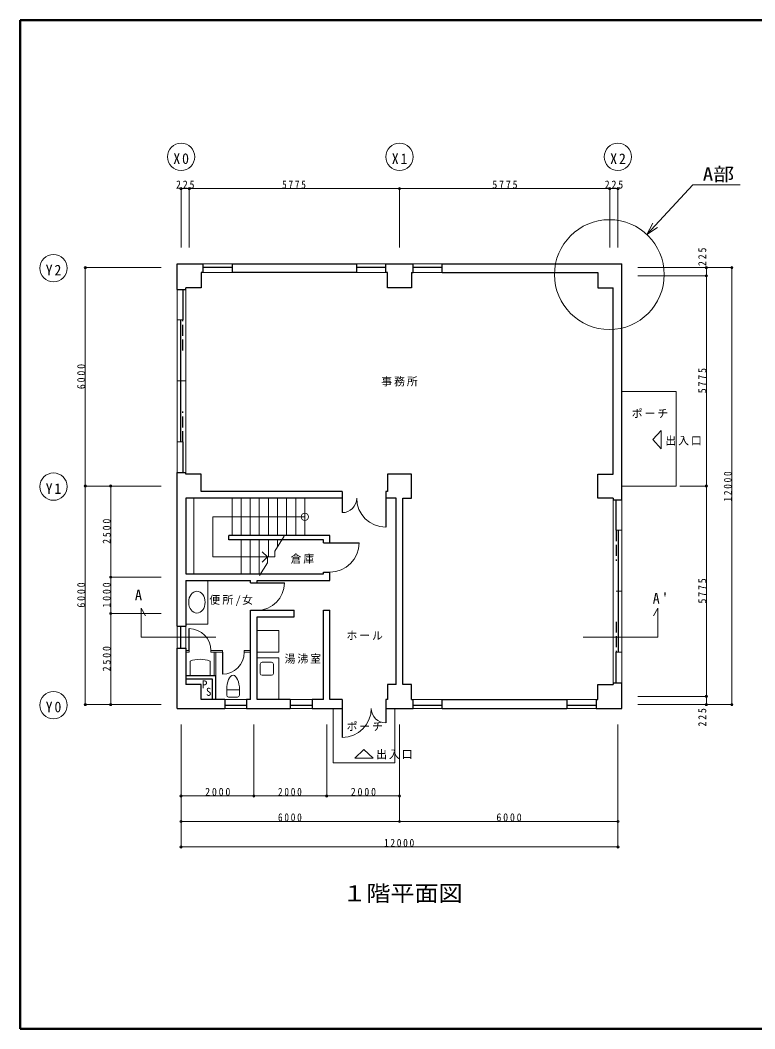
# Model space of a CAD drawing. Units: millimetres at full size, sheet at 1:100, with parts at other scales. Extents: x -20000 to 20000, y -13850 to 13850.
# Drawn here: x -20000 to 179, y -13850 to 13850 of the extents above; entities that cross this region are included whole.
import ezdxf
from ezdxf.enums import TextEntityAlignment as Align

# ---------------------------------------------------------------- set-up
doc = ezdxf.new("R2010")
doc.units = ezdxf.units.MM
doc.header["$LTSCALE"] = 100
doc.header["$PDMODE"] = 32
doc.header["$PDSIZE"] = 60
doc.linetypes.add('DASHED3', pattern=[4, 3, -1])
for name, color, linetype, lineweight in [('0-1_柱・壁', 7, 'Continuous', 25), ('0-2_中線', 5, 'Continuous', 18), ('0-3_仕上げ', 1, 'Continuous', 13), ('0-4_建具', 3, 'Continuous', 25), ('0-5_設備', 1, 'Continuous', 13), ('0-8_寸法', 1, 'Continuous', 13), ('0-F_図面枠', 2, 'Continuous', 50), ('1-3', 1, 'Continuous', 13)]:
    doc.layers.add(name, color=color, linetype=linetype, lineweight=lineweight)
doc.layers.add('0-7_文字', color=7, linetype='Continuous')
doc.styles.add('ＭＳ ゴシック', font='')
doc.styles.get('ＭＳ ゴシック').set_extended_font_data('MS Gothic')

msp = doc.modelspace()

# ---------------------------------------------------------------- linework, layer by layer
at = {"layer": '0-1_柱・壁'}
for p, q in [((-15686.2, 7160.1), (-14981.2, 7160.1)), ((-15686.2, 6455.1), (-15686.2, 7160.1)), ((-14981.2, 7160.1), (-14981.2, 6920.1)), ((-14181.2, 7160.1), (-14181.2, 6920.1)), ((-14181.2, 7160.1), (-10756.2, 7160.1)), ((-10756.2, 6920.1), (-10756.2, 7160.1)), ((-9956.2, 6920.1), (-9956.2, 7160.1)), ((-9956.2, 7160.1), (-9206.2, 7160.1)), ((-9206.2, 6920.1), (-9206.2, 7160.1)), ((-8406.2, 6920.1), (-8406.2, 7160.1)), ((-8406.2, 7160.1), (-3476.2, 7160.1)), ((-3476.2, 680.1), (-3476.2, 7160.1)), ((-14981.2, 6920.1), (-15026.2, 6920.1)), ((-10756.2, 6920.1), (-14181.2, 6920.1)), ((-9911.2, 6920.1), (-9956.2, 6920.1)), ((-9251.2, 6920.1), (-9206.2, 6920.1)), ((-8406.2, 6920.1), (-4136.2, 6920.1)), ((-15686.2, 6455.1), (-15446.2, 6455.1)), ((-15446.2, 6455.1), (-15446.2, 6500.1)), ((-3716.2, 1385.1), (-3716.2, 6500.1)), ((-15686.2, 1430.1), (-15446.2, 1430.1)), ((-15686.2, -2794.9), (-15686.2, 1430.1)), ((-15446.2, 1385.1), (-15446.2, 1430.1)), ((-11156.2, 905.1), (-15026.2, 905.1)), ((-11156.2, 905.1), (-11156.2, 725.1)), ((-9956.2, 905.1), (-9956.2, 725.1)), ((-9911.2, 905.1), (-9956.2, 905.1)), ((-11156.2, 725.1), (-15446.2, 725.1)), ((-9671.2, 725.1), (-9956.2, 725.1)), ((-9671.2, -4389.9), (-9671.2, 725.1)), ((-9491.2, -4389.9), (-9491.2, 725.1)), ((-3716.2, 725.1), (-3716.2, 680.1)), ((-3716.2, 680.1), (-3476.2, 680.1)), ((-11491.2, -304.9), (-14271.2, -304.9)), ((-14271.2, -424.9), (-14271.2, -304.9)), ((-11671.2, -424.9), (-14271.2, -424.9)), ((-11671.2, -504.9), (-11671.2, -424.9)), ((-11671.2, -504.9), (-11491.2, -504.9)), ((-11491.2, -504.9), (-11491.2, -304.9)), ((-11671.2, -1354.9), (-11671.2, -1304.9)), ((-11671.2, -1304.9), (-11491.2, -1304.9)), ((-11491.2, -1534.9), (-11491.2, -1304.9)), ((-15446.2, -1534.9), (-13671.2, -1534.9)), ((-15446.2, -1534.9), (-15446.2, -2794.9)), ((-13671.2, -1604.9), (-13671.2, -1534.9)), ((-13671.2, -1604.9), (-13491.2, -1604.9)), ((-13491.2, -1534.9), (-11491.2, -1534.9)), ((-13491.2, -1604.9), (-13491.2, -1534.9)), ((-13671.2, -4809.9), (-13671.2, -2354.9)), ((-13671.2, -2354.9), (-12471.2, -2354.9)), ((-12471.2, -2534.9), (-12471.2, -2354.9)), ((-11671.2, -4809.9), (-11671.2, -2354.9)), ((-11671.2, -2354.9), (-11491.2, -2354.9)), ((-11491.2, -4809.9), (-11491.2, -2354.9)), ((-13491.2, -4809.9), (-13491.2, -2534.9)), ((-13491.2, -2534.9), (-12471.2, -2534.9)), ((-15686.2, -2794.9), (-15446.2, -2794.9)), ((-15686.2, -3394.9), (-15446.2, -3394.9)), ((-15686.2, -5049.9), (-15686.2, -3394.9)), ((-15446.2, -3394.9), (-15446.2, -4389.9)), ((-15446.2, -4149.9), (-14621.2, -4149.9)), ((-14621.2, -4809.9), (-14621.2, -4149.9)), ((-9911.2, -4389.9), (-9911.2, -4809.9)), ((-9671.2, -4389.9), (-9911.2, -4389.9)), ((-9251.2, -4389.9), (-9491.2, -4389.9)), ((-9251.2, -4809.9), (-9251.2, -4389.9)), ((-3716.2, -4344.9), (-3476.2, -4344.9)), ((-3716.2, -4344.9), (-3716.2, -4389.9)), ((-3476.2, -5049.9), (-3476.2, -4344.9)), ((-14381.2, -4809.9), (-15026.2, -4809.9)), ((-14381.2, -4809.9), (-14381.2, -5049.9)), ((-13781.2, -4809.9), (-13781.2, -5049.9)), ((-13671.2, -4809.9), (-13781.2, -4809.9)), ((-12581.2, -4809.9), (-13491.2, -4809.9)), ((-12581.2, -4809.9), (-12581.2, -5049.9)), ((-11981.2, -4809.9), (-11981.2, -5049.9)), ((-11671.2, -4809.9), (-11981.2, -4809.9)), ((-11156.2, -4809.9), (-11491.2, -4809.9)), ((-11156.2, -4809.9), (-11156.2, -5049.9)), ((-9956.2, -4809.9), (-9956.2, -5049.9)), ((-9911.2, -4809.9), (-9956.2, -4809.9)), ((-9251.2, -4809.9), (-9206.2, -4809.9)), ((-9206.2, -5049.9), (-9206.2, -4809.9)), ((-8406.2, -5049.9), (-8406.2, -4809.9)), ((-8406.2, -4809.9), (-4981.2, -4809.9)), ((-4981.2, -4809.9), (-4981.2, -5049.9)), ((-4181.2, -4809.9), (-4181.2, -5049.9)), ((-4181.2, -4809.9), (-4136.2, -4809.9)), ((-15686.2, -5049.9), (-14381.2, -5049.9)), ((-13781.2, -5049.9), (-12581.2, -5049.9)), ((-11981.2, -5049.9), (-11156.2, -5049.9)), ((-9956.2, -5049.9), (-9206.2, -5049.9)), ((-8406.2, -5049.9), (-4981.2, -5049.9)), ((-4181.2, -5049.9), (-3476.2, -5049.9))]:
    msp.add_line(p, q, dxfattribs=at)
for points in [[(-15026.2, 6920.1), (-15026.2, 6500.1), (-15446.2, 6500.1)], [(-9251.2, 6920.1), (-9251.2, 6500.1), (-9911.2, 6500.1), (-9911.2, 6920.1)], [(-4136.2, 6920.1), (-4136.2, 6500.1), (-3716.2, 6500.1)], [(-15026.2, 905.1), (-15026.2, 1385.1), (-15446.2, 1385.1)], [(-9491.2, 725.1), (-9251.2, 725.1), (-9251.2, 1385.1), (-9911.2, 1385.1), (-9911.2, 905.1)], [(-3716.2, 725.1), (-4136.2, 725.1), (-4136.2, 1385.1), (-3716.2, 1385.1)], [(-15446.2, 725.1), (-15446.2, -1354.9), (-11671.2, -1354.9)], [(-14721.2, -4809.9), (-14721.2, -4249.9), (-15446.2, -4249.9)], [(-15026.2, -4809.9), (-15026.2, -4389.9), (-15446.2, -4389.9)], [(-4136.2, -4809.9), (-4136.2, -4389.9), (-3716.2, -4389.9)]]:
    msp.add_lwpolyline(points, dxfattribs=at)
at = {"layer": '0-2_中線'}
for p, q in [((-1981.2, 3655.1), (-3476.2, 3655.1)), ((-15226.2, -1354.9), (-15226.2, 725.1)), ((-14181.2, -304.9), (-14181.2, 725.1)), ((-13931.2, -304.9), (-13931.2, 725.1)), ((-13681.2, -304.9), (-13681.2, 725.1)), ((-13431.2, -304.9), (-13431.2, 725.1)), ((-13181.2, -304.9), (-13181.2, 725.1)), ((-12931.2, -304.9), (-12931.2, 725.1)), ((-12681.2, -304.9), (-12681.2, 725.1)), ((-12431.2, -304.9), (-12431.2, 725.1)), ((-12181.2, -304.9), (-12181.2, 725.1)), ((-13931.2, -1354.9), (-13931.2, -424.9)), ((-13681.2, -1354.9), (-13681.2, -424.9)), ((-13431.2, -1354.9), (-13431.2, -424.9)), ((-13181.2, -889.9), (-13181.2, -424.9)), ((-12931.2, -610.5), (-12931.2, -424.9)), ((-15446.2, -3459.9), (-15358.7, -3459.9)), ((-15446.2, -3509.9), (-15358.7, -3509.9)), ((-15358.7, -3459.9), (-15358.7, -3509.9)), ((-14758.7, -3459.9), (-14446.2, -3459.9)), ((-14758.7, -3459.9), (-14758.7, -3509.9)), ((-14758.7, -3509.9), (-14446.2, -3509.9)), ((-14671.2, -4149.9), (-14671.2, -3509.9)), ((-14621.2, -4149.9), (-14621.2, -3509.9)), ((-14446.2, -3459.9), (-14446.2, -3509.9)), ((-13846.2, -3459.9), (-13671.2, -3459.9)), ((-13846.2, -3459.9), (-13846.2, -3509.9)), ((-13846.2, -3509.9), (-13671.2, -3509.9)), ((-11406.2, -5049.9), (-11406.2, -6544.9)), ((-9706.2, -5049.9), (-9706.2, -6544.9)), ((-11406.2, -6544.9), (-9706.2, -6544.9))]:
    msp.add_line(p, q, dxfattribs=at)
at = {"layer": '0-2_中線', "color": 134, "lineweight": 13}
for p, q in [((-13007.2, -731.1), (-12750.5, -323.6)), ((-13207.2, -889.9), (-13348.6, -748.4)), ((-13007.2, -889.9), (-13007.2, -731.1)), ((-14703.7, -889.9), (-13207.2, -889.9)), ((-13427.4, -1398.2), (-13207.2, -1048.6)), ((-13207.2, -889.9), (-13348.6, -1031.3)), ((-13207.2, -889.9), (-13007.2, -889.9)), ((-13207.2, -889.9), (-13207.2, -1048.6))]:
    msp.add_line(p, q, dxfattribs=at)
at = {"layer": '0-2_中線'}
msp.add_lwpolyline([(-3476.2, 1055.1), (-1981.2, 1055.1), (-1981.2, 3655.1)], dxfattribs=at)
at = {"layer": '0-2_中線', "color": 134, "lineweight": 13}
msp.add_lwpolyline([(-12181.2, 210.1), (-14703.7, 210.1), (-14703.7, -889.9)], dxfattribs=at)
msp.add_circle((-12181.2, 210.1), 100, dxfattribs=at)
msp.add_arc((-11491.2, -504.9), 800, 270, 0, dxfattribs=at)
at = {"layer": '0-3_仕上げ'}
for points in [[(-2392.8, 2080.1), (-2392.8, 2580.1), (-2625.8, 2330.1)], [(-10806.2, -6412.5), (-10306.2, -6412.5), (-10556.2, -6179.5)]]:
    msp.add_lwpolyline(points, close=True, dxfattribs=at)
at = {"layer": '0-4_建具', "color": 134, "lineweight": 13}
for p, q in [((-14981.2, 7160.1), (-14181.2, 7160.1)), ((-10756.2, 7160.1), (-9956.2, 7160.1)), ((-9206.2, 7160.1), (-8406.2, 7160.1)), ((-14981.2, 6920.1), (-14181.2, 6920.1)), ((-10756.2, 6920.1), (-9956.2, 6920.1)), ((-9206.2, 6920.1), (-8406.2, 6920.1)), ((-15686.2, 1430.1), (-15686.2, 6455.1)), ((-15446.2, 6455.1), (-15446.2, 1430.1)), ((-3716.2, -4344.9), (-3716.2, 680.1)), ((-3476.2, 680.1), (-3476.2, -4344.9)), ((-15686.2, -2794.9), (-15686.2, -3394.9)), ((-15446.2, -3394.9), (-15446.2, -2794.9)), ((-14381.2, -4809.9), (-13781.2, -4809.9)), ((-12581.2, -4809.9), (-11981.2, -4809.9)), ((-9206.2, -4809.9), (-8406.2, -4809.9)), ((-4981.2, -4809.9), (-4181.2, -4809.9)), ((-14381.2, -5049.9), (-13781.2, -5049.9)), ((-12581.2, -5049.9), (-11981.2, -5049.9)), ((-9206.2, -5049.9), (-8406.2, -5049.9)), ((-4981.2, -5049.9), (-4181.2, -5049.9))]:
    msp.add_line(p, q, dxfattribs=at)
at = {"layer": '0-4_建具'}
for p, q in [((-14981.2, 7070.1), (-14181.2, 7070.1)), ((-10756.2, 7070.1), (-9956.2, 7070.1)), ((-9206.2, 7070.1), (-8406.2, 7070.1)), ((-15536.2, 6455.1), (-15536.2, 5617.6)), ((-15596.2, 5617.6), (-15596.2, 2267.6)), ((-15536.2, 2267.6), (-15536.2, 1430.1)), ((-11156.2, 725.1), (-11156.2, 325.1)), ((-9956.2, 725.1), (-9956.2, -74.9)), ((-3626.2, -157.4), (-3626.2, 680.1)), ((-3566.2, -3507.4), (-3566.2, -157.4)), ((-11491.2, -504.9), (-10691.2, -504.9)), ((-13491.2, -1604.9), (-12741.2, -1604.9)), ((-15596.2, -2794.9), (-15596.2, -3394.9)), ((-15358.7, -3459.9), (-15358.7, -2859.9)), ((-14446.2, -3509.9), (-14446.2, -4109.9)), ((-3626.2, -4344.9), (-3626.2, -3507.4)), ((-14381.2, -4959.9), (-13781.2, -4959.9)), ((-12581.2, -4959.9), (-11981.2, -4959.9)), ((-9206.2, -4959.9), (-8406.2, -4959.9)), ((-4981.2, -4959.9), (-4181.2, -4959.9)), ((-11156.2, -5049.9), (-11156.2, -5849.9)), ((-9956.2, -5049.9), (-9956.2, -5449.9))]:
    msp.add_line(p, q, dxfattribs=at)
at = {"layer": '0-4_建具', "color": 5, "lineweight": 18}
for p, q in [((-15686.2, 5617.6), (-15536.2, 5617.6)), ((-15686.2, 3942.6), (-15446.2, 3942.6)), ((-15686.2, 2267.6), (-15536.2, 2267.6)), ((-3476.2, -157.4), (-3626.2, -157.4)), ((-3476.2, -1832.4), (-3626.2, -1832.4)), ((-3476.2, -3507.4), (-3626.2, -3507.4))]:
    msp.add_line(p, q, dxfattribs=at)
at = {"layer": '0-4_建具', "linetype": 'DASHED3'}
for p, q in [((-15536.2, 4780.1), (-15536.2, 5617.6)), ((-15536.2, 2267.6), (-15536.2, 3105.1)), ((-3626.2, -157.4), (-3626.2, -994.9)), ((-3626.2, -2669.9), (-3626.2, -3507.4))]:
    msp.add_line(p, q, dxfattribs=at)
at = {"layer": '0-4_建具', "color": 5, "lineweight": 18}
for centre, radius, start, end in [((-11156.2, 725.1), 400, 270, 0), ((-9956.2, 725.1), 800, 180, 270), ((-13491.2, -1604.9), 750, 270, 0), ((-15358.7, -3459.9), 600, 0, 90), ((-14446.2, -3509.9), 600, 270, 0), ((-11156.2, -5049.9), 800, 270, 0), ((-9956.2, -5049.9), 400, 180, 270)]:
    msp.add_arc(centre, radius, start, end, dxfattribs=at)
at = {"layer": '0-5_設備'}
for p, q in [((-14846.2, -1534.9), (-14846.2, -2734.9)), ((-15446.2, -2734.9), (-14846.2, -2734.9)), ((-12891.2, -2909.9), (-13491.2, -2909.9)), ((-12891.2, -2909.9), (-12891.2, -3509.9)), ((-12891.2, -3509.9), (-13491.2, -3509.9)), ((-15333.7, -4149.9), (-15333.7, -3749.9)), ((-14783.7, -4149.9), (-14783.7, -3749.9)), ((-13404.5, -4091.1), (-13404.5, -3831.1)), ((-13094.5, -3781.1), (-13354.5, -3781.1)), ((-13044.5, -4091.1), (-13044.5, -3831.1)), ((-13354.5, -4141.1), (-13094.5, -4141.1)), ((-14326.3, -4540.3), (-13976.3, -4540.3)), ((-14326.3, -4690.3), (-14326.3, -4540.3)), ((-13976.3, -4690.3), (-13976.3, -4540.3)), ((-14026.3, -4740.3), (-14276.3, -4740.3))]:
    msp.add_line(p, q, dxfattribs=at)
msp.add_lwpolyline([(-12891.2, -4809.9), (-12891.2, -3659.9), (-13491.2, -3659.9)], dxfattribs=at)
for centre, radius, start, end in [((-15058.7, -4481.1), 781.2, 69.39031, 110.60969), ((-13354.5, -3831.1), 50, 90, 180), ((-13094.5, -3831.1), 50, 0, 90), ((-13354.5, -4091.1), 50, 180, 270), ((-13094.5, -4091.1), 50, 270, 0), ((-14276.3, -4690.3), 50, 180, 270), ((-14026.3, -4690.3), 50, 270, 0)]:
    msp.add_arc(centre, radius, start, end, dxfattribs=at)
msp.add_ellipse((-15146.2, -2134.9), major_axis=(0, 300), ratio=0.75, dxfattribs=at)
msp.add_ellipse((-14151.3, -4540.3), major_axis=(0, 400), ratio=0.4375, start_param=4.712389, end_param=7.8539816, dxfattribs=at)
at = {"layer": '0-8_寸法'}
for p, q in [((-15581.2, 9222.9), (-15356.2, 9222.9)), ((-15581.2, 9222.9), (-15581.2, 7605.1)), ((-15356.2, 9222.9), (-15356.2, 7605.1)), ((-15356.2, 9222.9), (-9581.2, 9222.9)), ((-9581.2, 9222.9), (-9581.2, 7605.1)), ((-9581.2, 9222.9), (-3806.2, 9222.9)), ((-3806.2, 9222.9), (-3806.2, 7605.1)), ((-3806.2, 9222.9), (-3581.2, 9222.9)), ((-3581.2, 9222.9), (-3581.2, 7605.1)), ((-18211.5, 1055.1), (-18211.5, 7055.1)), ((-18211.5, 7055.1), (-16131.2, 7055.1)), ((-1152.1, 7055.1), (-3031.2, 7055.1)), ((-452.1, 7055.1), (-3031.2, 7055.1)), ((-1152.1, 6830.1), (-1152.1, 7055.1)), ((-452.1, -4944.9), (-452.1, 7055.1)), ((-1152.1, 6830.1), (-3031.2, 6830.1)), ((-1152.1, 1055.1), (-1152.1, 6830.1)), ((-18211.5, -4944.9), (-18211.5, 1055.1)), ((-18211.5, 1055.1), (-16131.2, 1055.1)), ((-17511.5, -1444.9), (-17511.5, 1055.1)), ((-17511.5, 1055.1), (-16131.2, 1055.1)), ((-1152.1, 1055.1), (-1881.2, 1055.1)), ((-1152.1, -4719.9), (-1152.1, 1055.1)), ((-17511.5, -2444.9), (-17511.5, -1444.9)), ((-17511.5, -1444.9), (-16131.2, -1444.9)), ((-17511.5, -4944.9), (-17511.5, -2444.9)), ((-17511.5, -2444.9), (-16131.2, -2444.9)), ((-18211.5, -4944.9), (-16131.2, -4944.9)), ((-17511.5, -4944.9), (-16131.2, -4944.9)), ((-1152.1, -4719.9), (-3031.2, -4719.9)), ((-1152.1, -4944.9), (-3031.2, -4944.9)), ((-452.1, -4944.9), (-3031.2, -4944.9)), ((-1152.1, -4944.9), (-1152.1, -4719.9)), ((-15581.2, -7455.1), (-15581.2, -5494.9)), ((-15581.2, -8155.1), (-15581.2, -5494.9)), ((-15581.2, -8855.1), (-15581.2, -5494.9)), ((-13581.2, -7455.1), (-13581.2, -5494.9)), ((-11581.2, -7455.1), (-11581.2, -5494.9)), ((-9581.2, -7455.1), (-9581.2, -5494.9)), ((-9581.2, -8155.1), (-9581.2, -5494.9)), ((-3581.2, -8155.1), (-3581.2, -5494.9)), ((-3581.2, -8855.1), (-3581.2, -5494.9)), ((-15581.2, -7455.1), (-13581.2, -7455.1)), ((-13581.2, -7455.1), (-11581.2, -7455.1)), ((-11581.2, -7455.1), (-9581.2, -7455.1)), ((-15581.2, -8155.1), (-9581.2, -8155.1)), ((-9581.2, -8155.1), (-3581.2, -8155.1)), ((-15581.2, -8855.1), (-3581.2, -8855.1))]:
    msp.add_line(p, q, dxfattribs=at)
at = {"layer": '0-8_寸法', "color": 5, "lineweight": 18}
for p, q in [((-2483, -2294.9), (-2608, -2511.4)), ((-2483, -3094.9), (-2483, -2294.9)), ((-16679.4, -3094.9), (-14627.1, -3094.9)), ((-2483, -3094.9), (-4535.3, -3094.9))]:
    msp.add_line(p, q, dxfattribs=at)
msp.add_lwpolyline([(-16679.4, -3094.9), (-16679.4, -2294.9), (-16554.4, -2511.4)], dxfattribs=at)
at = {"layer": '0-8_寸法'}
for centre in [(-15581.2, 10097.9), (-9581.2, 10097.9), (-3581.2, 10097.9), (-19086.5, 7039.5), (-19086.5, 1039.5), (-19086.5, -4960.5)]:
    msp.add_circle(centre, 375, dxfattribs=at)
for p in [(-15581.2, 9222.9), (-15356.2, 9222.9), (-9581.2, 9222.9), (-3806.2, 9222.9), (-3581.2, 9222.9), (-18211.5, 7055.1), (-1152.1, 7055.1), (-452.1, 7055.1), (-1152.1, 6830.1), (-18211.5, 1055.1), (-17511.5, 1055.1), (-1152.1, 1055.1), (-17511.5, -1444.9), (-17511.5, -2444.9), (-1152.1, -4719.9), (-18211.5, -4944.9), (-17511.5, -4944.9), (-1152.1, -4944.9), (-452.1, -4944.9), (-15581.2, -7455.1), (-13581.2, -7455.1), (-11581.2, -7455.1), (-9581.2, -7455.1), (-15581.2, -8155.1), (-9581.2, -8155.1), (-3581.2, -8155.1), (-15581.2, -8855.1), (-3581.2, -8855.1)]:
    msp.add_point(p, dxfattribs=at)
at = {"layer": '0-F_図面枠'}
for p, q in [((-20000, 13850), (20000, 13850)), ((-20000, -13850), (-20000, 13850))]:
    msp.add_line(p, q, dxfattribs=at)
msp.add_lwpolyline([(20000, 13850), (20000, -13850), (-20000, -13850)], dxfattribs=at)
at = {"layer": '1-3'}
for p, q in [((-2788.8, 7966.5), (-1522, 9327.8)), ((-1522, 9327.8), (-220.8, 9327.8)), ((-2788.8, 7966.5), (-2624.8, 8275.7)), ((-2788.8, 7966.5), (-2492.2, 8152.3))]:
    msp.add_line(p, q, dxfattribs=at)
msp.add_circle((-3816.2, 6862.4), 1508.2, dxfattribs=at)

# ---------------------------------------------------------------- texts
at = {"layer": '0-7_文字', "style": 'ＭＳ ゴシック'}
for s, p in [('P', (-15006.3, -4569)), ('S', (-14896.9, -4771.4))]:
    msp.add_text(s, height=219.9, dxfattribs=at).set_placement(p, align=Align.BOTTOM_LEFT)
at = {"layer": '0-7_文字', "char_height": 219.9, "attachment_point": 7, "style": 'ＭＳ ゴシック'}
for s, insert in [('\\T1.17;事務所', (-10081.2, 3792.6)), ('\\T1.17;ポーチ', (-3202.1, 2925)), ('\\T1.17;出入口', (-2279.1, 2168.1)), ('\\T1.17;倉庫', (-12574.9, -1078.1)), ('\\T1.2;便所/女', (-14806.4, -2234.9)), ('\\T1.17;ホール', (-11039.3, -3170.2)), ('\\T1.17;湯沸室', (-12737.6, -3822.4)), ('\\T1.17;ポーチ', (-11035.2, -5671.1)), ('\\T1.17;出入口', (-10223, -6446.4))]:
    msp.add_mtext(s, dxfattribs=dict(at, insert=insert))
at = {"layer": '0-8_寸法', "color": 7, "style": 'ＭＳ ゴシック'}
msp.add_text('A', height=293.3, dxfattribs=at).set_placement((-16850.9, -2171.4), align=Align.BOTTOM_LEFT)
at = {"layer": '0-8_寸法', "color": 7, "attachment_point": 7, "style": 'ＭＳ ゴシック'}
for s, insert, char_height in [('\\T1.27;\\W0.95;X0', (-15793.7, 9897.9), 293.3), ('\\T1.27;\\W0.95;X1', (-9793.7, 9897.9), 293.3), ('\\T1.27;\\W0.95;X2', (-3793.7, 9897.9), 293.3), ('\\T1.38;\\W0.9;225', (-15718.7, 9222.9), 219.9), ('\\T1.38;\\W0.85;5775', (-12806.2, 9222.9), 219.9), ('\\T1.38;\\W0.9;5775', (-7031.2, 9222.9), 219.9), ('\\T1.38;\\W0.9;225', (-3943.7, 9222.9), 219.9), ('\\T1.27;\\W0.95;Y2', (-19299, 6839.5), 293.3), ('\\T1.27;\\W0.95;Y1', (-19299, 839.5), 293.3), ("\\T1.27;\\W0.95;A'", (-2624, -2171.4), 293.3), ('\\T1.27;\\W0.95;Y0', (-19299, -5160.5), 293.3), ('\\T1.38;\\W0.9;2000', (-14918.7, -7455.1), 219.9), ('\\T1.38;\\W0.85;2000', (-12918.7, -7455.1), 219.9), ('\\T1.38;\\W0.9;2000', (-10918.7, -7455.1), 219.9), ('\\T1.38;\\W0.85;6000', (-12918.7, -8155.1), 219.9), ('\\T1.38;\\W0.9;6000', (-6918.7, -8155.1), 219.9), ('\\T1.38;\\W0.85;12000', (-10006.2, -8855.1), 219.9)]:
    msp.add_mtext(s, dxfattribs=dict(at, insert=insert, char_height=char_height))
at = {"layer": '0-8_寸法', "color": 7, "char_height": 219.9, "attachment_point": 7, "rotation": 90, "style": 'ＭＳ ゴシック'}
for s, insert in [('\\T1.38;\\W0.9;225', (-1152.1, 7098.3)), ('\\T1.38;\\W0.9;6000', (-18211.5, 3717.6)), ('\\T1.38;\\W0.9;5775', (-1152.1, 3605.1)), ('\\T1.38;\\W0.85;12000', (-452.1, 630.1)), ('\\T1.38;\\W0.9;2500', (-17511.5, -532.4)), ('\\T1.38;\\W0.9;6000', (-18211.5, -2282.4)), ('\\T1.38;\\W0.9;1000', (-17511.5, -2282.4)), ('\\T1.38;\\W0.9;5775', (-1152.1, -2169.9)), ('\\T1.38;\\W0.9;2500', (-17511.5, -4032.4)), ('\\T1.38;\\W0.9;225', (-1152.1, -5549.4))]:
    msp.add_mtext(s, dxfattribs=dict(at, insert=insert))
at = {"layer": '0-F_図面枠', "color": 3, "style": 'ＭＳ ゴシック', "width": 1.1}
msp.add_text('１階平面図', height=439.9, dxfattribs=at).set_placement((-11148.7, -10481.7), align=Align.BOTTOM_LEFT)
at = {"layer": '1-3', "color": 3, "style": 'ＭＳ ゴシック', "width": 1.15}
msp.add_text('A部', height=366.6, dxfattribs=at).set_placement((-1250.8, 9328.9), align=Align.BOTTOM_LEFT)

doc.saveas('drawing.dxf')
